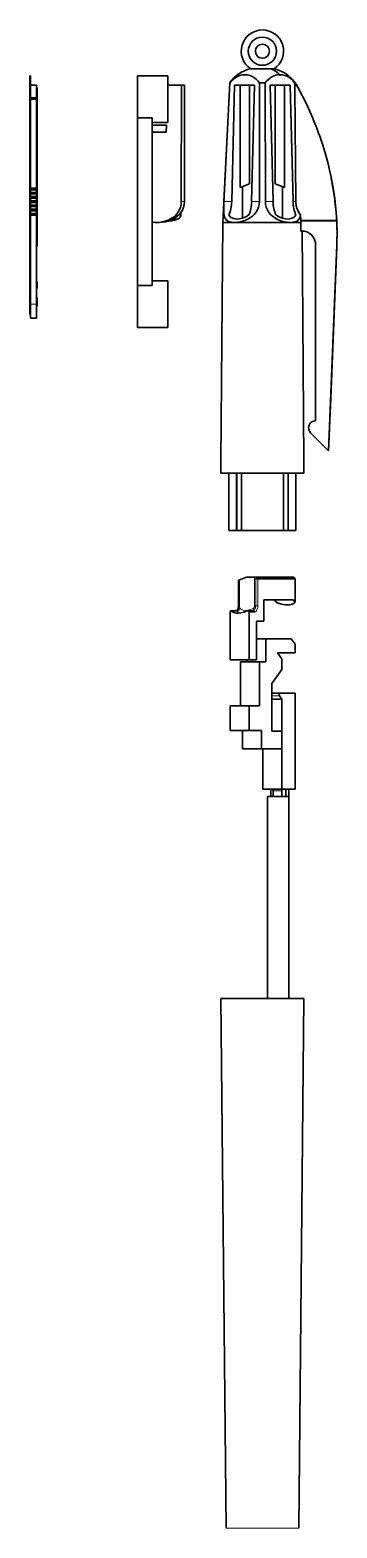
# Model space of a CAD drawing. Extents: x 284 to 1097, y 96 to 774.
# Drawn here: x 572.8 to 616.2, y 511.1 to 723.1 of the extents above; entities that cross this region are included whole.
import ezdxf

# ---------------------------------------------------------------- set-up
doc = ezdxf.new("R2010")
doc.units = 0

msp = doc.modelspace()

# ---------------------------------------------------------------- linework, layer by layer
at = {"color": 7, "lineweight": 35, "ltscale": 0.037001}
msp.add_line((572.75, 715.14), (572.75, 716.62), dxfattribs=at)
at = {"color": 7, "lineweight": 35, "ltscale": 0.002499}
for p, q in [((572.75, 716.62), (572.85, 716.62)), ((572.75, 715.14), (572.85, 715.14)), ((572.75, 711.35), (572.85, 711.35)), ((572.75, 709.95), (572.85, 709.95)), ((572.75, 709.92), (572.85, 709.92)), ((572.75, 705.99), (572.85, 705.99)), ((572.75, 705.83), (572.85, 705.83)), ((572.75, 688.83), (572.85, 688.83)), ((572.75, 688.44), (572.85, 688.44)), ((572.75, 687.42), (572.85, 687.42)), ((572.75, 686.86), (572.85, 686.86)), ((572.75, 683.12), (572.85, 683.12)), ((572.75, 682.79), (572.85, 682.79))]:
    msp.add_line(p, q, dxfattribs=at)
at = {"color": 7, "lineweight": 35, "ltscale": 0.032338}
msp.add_line((572.85, 716.62), (572.85, 715.33), dxfattribs=at)
at = {"color": 7, "lineweight": 35, "ltscale": 0.0825}
for p, q in [((587.97, 716.63), (587.97, 713.33)), ((592.27, 713.33), (592.27, 716.63)), ((592.27, 710.03), (592.27, 713.33)), ((592.27, 684.33), (592.27, 687.63)), ((587.97, 684.33), (587.97, 681.03)), ((592.27, 681.03), (592.27, 684.33)), ((606.16, 636.98), (606.16, 633.68))]:
    msp.add_line(p, q, dxfattribs=at)
at = {"color": 7, "lineweight": 35, "ltscale": 0.052499}
for p, q in [((590.07, 716.63), (587.97, 716.63)), ((587.97, 710.71), (590.07, 710.71)), ((587.97, 686.96), (590.07, 686.96)), ((590.07, 681.03), (587.97, 681.03)), ((590.07, 681.03), (587.97, 681.03))]:
    msp.add_line(p, q, dxfattribs=at)
at = {"color": 7, "lineweight": 35, "ltscale": 0.1075}
msp.add_line((587.97, 716.63), (592.27, 716.63), dxfattribs=at)
at = {"color": 7, "lineweight": 35, "ltscale": 0.055}
for p, q in [((590.07, 716.63), (592.27, 716.63)), ((590.07, 710.03), (592.27, 710.03)), ((590.07, 687.63), (592.27, 687.63)), ((590.07, 681.03), (592.27, 681.03)), ((590.07, 681.03), (592.27, 681.03))]:
    msp.add_line(p, q, dxfattribs=at)
at = {"color": 7, "lineweight": 35, "ltscale": 0.007712}
msp.add_line((604, 717.63), (604.31, 717.63), dxfattribs=at)
at = {"color": 7, "lineweight": 35, "ltscale": 0.004517}
msp.add_line((604.31, 717.63), (604.49, 717.63), dxfattribs=at)
at = {"color": 7, "lineweight": 35, "ltscale": 0.029521}
for q in [(604.49, 717.63), (606.85, 717.63)]:
    msp.add_line((605.67, 717.63), q, dxfattribs=at)
at = {"color": 7, "lineweight": 35, "ltscale": 0.012228}
msp.add_line((607.34, 717.63), (606.85, 717.63), dxfattribs=at)
at = {"color": 7, "lineweight": 35, "ltscale": 0.001088}
msp.add_line((607.38, 717.62), (607.34, 717.63), dxfattribs=at)
at = {"color": 7, "lineweight": 35, "ltscale": 0.094838}
msp.add_line((572.75, 711.35), (572.75, 715.14), dxfattribs=at)
at = {"color": 7, "lineweight": 35, "ltscale": 0.045642}
for p, q in [((572.85, 715.33), (572.85, 713.5)), ((573.66, 715.33), (573.66, 713.5)), ((573.66, 715.33), (573.66, 713.5))]:
    msp.add_line(p, q, dxfattribs=at)
at = {"color": 7, "lineweight": 35, "ltscale": 0.020125}
for p, q in [((573.66, 715.33), (572.85, 715.33)), ((573.66, 713.5), (572.85, 713.5)), ((573.66, 713.33), (572.85, 713.33)), ((573.66, 700.74), (572.85, 700.74)), ((573.66, 700.52), (572.85, 700.52)), ((573.66, 700.14), (572.85, 700.14)), ((573.66, 699.92), (572.85, 699.92)), ((573.66, 699.54), (572.85, 699.54)), ((573.66, 699.32), (572.85, 699.32)), ((573.66, 698.94), (572.85, 698.94)), ((573.66, 698.72), (572.85, 698.72)), ((573.66, 698.34), (572.85, 698.34)), ((573.66, 698.12), (572.85, 698.12)), ((573.66, 697.74), (572.85, 697.74)), ((573.66, 697.52), (572.85, 697.52)), ((573.66, 697.14), (572.85, 697.14)), ((573.66, 696.92), (572.85, 696.92)), ((573.66, 682.34), (572.85, 682.34)), ((573.66, 682.33), (572.85, 682.33))]:
    msp.add_line(p, q, dxfattribs=at)
at = {"color": 7, "lineweight": 35, "ltscale": 0.002501}
for p, q in [((573.76, 714.99), (573.66, 714.99)), ((573.76, 710.63), (573.66, 710.63)), ((573.76, 710.23), (573.66, 710.23)), ((573.76, 707.37), (573.66, 707.37)), ((573.76, 706.15), (573.66, 706.15)), ((573.76, 705.83), (573.66, 705.83)), ((573.76, 705.83), (573.66, 705.83)), ((573.76, 702.83), (573.66, 702.83)), ((573.76, 702.59), (573.66, 702.59)), ((573.76, 702.43), (573.66, 702.43)), ((573.76, 699.63), (573.66, 699.63)), ((573.76, 698.61), (573.66, 698.61)), ((573.76, 697.59), (573.66, 697.59)), ((573.76, 697.29), (573.66, 697.29)), ((573.76, 696.28), (573.66, 696.28)), ((573.76, 692.5), (573.66, 692.5)), ((573.76, 687.53), (573.66, 687.53)), ((573.76, 686.52), (573.66, 686.52)), ((573.76, 685.25), (573.66, 685.25)), ((573.76, 684.03), (573.66, 684.03))]:
    msp.add_line(p, q, dxfattribs=at)
at = {"color": 7, "lineweight": 35, "ltscale": 0.109076}
for p, q in [((573.66, 710.63), (573.66, 714.99)), ((573.76, 714.99), (573.76, 710.63))]:
    msp.add_line(p, q, dxfattribs=at)
at = {"color": 7, "lineweight": 35, "ltscale": 0.048912}
msp.add_line((592.27, 715.33), (594.22, 715.33), dxfattribs=at)
at = {"color": 7, "lineweight": 35, "ltscale": 0.412585}
msp.add_line((594.19, 698.83), (594.22, 715.33), dxfattribs=at)
at = {"color": 7, "lineweight": 35, "ltscale": 0.010666}
msp.add_line((594.65, 715.33), (594.22, 715.33), dxfattribs=at)
at = {"color": 7, "lineweight": 35, "ltscale": 0.412557}
msp.add_line((594.65, 715.33), (594.63, 698.83), dxfattribs=at)
at = {"color": 7, "lineweight": 35, "ltscale": 0.494345}
msp.add_line((601.04, 715.63), (600.07, 695.88), dxfattribs=at)
at = {"color": 7, "lineweight": 35, "ltscale": 0.420591}
msp.add_line((601.05, 715.63), (600.23, 698.83), dxfattribs=at)
at = {"color": 7, "lineweight": 35, "ltscale": 0.000422668}
msp.add_line((601.05, 715.63), (601.04, 715.63), dxfattribs=at)
at = {"color": 7, "lineweight": 35, "ltscale": 0.412716}
for p, q in [((601.32, 698.83), (601.74, 715.33)), ((604.15, 698.83), (604.57, 715.33)), ((607.18, 698.83), (606.77, 715.33)), ((607.18, 698.83), (606.77, 715.33)), ((610.01, 698.83), (609.59, 715.33))]:
    msp.add_line(p, q, dxfattribs=at)
at = {"color": 7, "lineweight": 35, "ltscale": 0.035356}
for p, q in [((603.16, 715.33), (601.74, 715.33)), ((608.18, 715.33), (609.59, 715.33))]:
    msp.add_line(p, q, dxfattribs=at)
at = {"color": 7, "lineweight": 35, "ltscale": 0.3625}
for p, q in [((602.52, 715.33), (602.52, 700.83)), ((608.81, 715.33), (608.81, 700.83))]:
    msp.add_line(p, q, dxfattribs=at)
at = {"color": 7, "lineweight": 35, "ltscale": 0.035355}
for p, q in [((603.16, 715.33), (604.57, 715.33)), ((608.18, 715.33), (606.77, 715.33))]:
    msp.add_line(p, q, dxfattribs=at)
at = {"color": 7, "lineweight": 35, "ltscale": 0.35}
for p, q in [((603.84, 701.33), (603.84, 715.33)), ((607.5, 701.33), (607.5, 715.33))]:
    msp.add_line(p, q, dxfattribs=at)
at = {"color": 7, "lineweight": 35, "ltscale": 0.420084}
for p, q in [((605.27, 715.63), (605.25, 698.83)), ((606.06, 715.63), (606.09, 698.83))]:
    msp.add_line(p, q, dxfattribs=at)
at = {"color": 7, "lineweight": 35, "ltscale": 0.00988}
for p in [(605.27, 715.63), (606.06, 715.63)]:
    msp.add_line(p, (605.67, 715.63), dxfattribs=at)
at = {"color": 7, "lineweight": 35, "ltscale": 0.002197}
msp.add_line((609.84, 716.2), (609.9, 716.13), dxfattribs=at)
at = {"color": 7, "lineweight": 35, "ltscale": 0.001964}
msp.add_line((609.9, 716.13), (609.9, 716.05), dxfattribs=at)
at = {"color": 7, "lineweight": 35, "ltscale": 0.00019996}
msp.add_line((609.9, 716.12), (609.9, 716.13), dxfattribs=at)
at = {"color": 7, "lineweight": 35, "ltscale": 3.34651e-05}
msp.add_line((609.9, 716.13), (609.9, 716.13), dxfattribs=at)
at = {"color": 7, "lineweight": 35, "ltscale": 0.00235}
msp.add_line((609.96, 715.99), (609.9, 716.05), dxfattribs=at)
at = {"color": 7, "lineweight": 13, "ltscale": 0.006865}
msp.add_line((610.24, 715.3), (610.51, 715.3), dxfattribs=at)
at = {"color": 7, "lineweight": 35, "ltscale": 0.011951}
msp.add_line((610.24, 715.3), (610.24, 714.82), dxfattribs=at)
at = {"color": 7, "lineweight": 35, "ltscale": 0.399861}
msp.add_line((610.24, 714.82), (610.39, 698.83), dxfattribs=at)
at = {"color": 7, "lineweight": 35, "ltscale": 0.001181}
msp.add_line((610.8, 714.82), (610.8, 714.87), dxfattribs=at)
msp.add_line((610.8, 714.82), (610.8, 714.87), dxfattribs=at)
at = {"color": 7, "lineweight": 35, "ltscale": 0.004358}
for p, q in [((572.85, 713.33), (572.85, 713.5)), ((573.66, 713.33), (573.66, 713.5)), ((573.66, 713.33), (573.66, 713.5))]:
    msp.add_line(p, q, dxfattribs=at)
at = {"color": 7, "lineweight": 35, "ltscale": 0.31468}
for p, q in [((572.85, 700.74), (572.85, 713.33)), ((573.66, 700.74), (573.66, 713.33)), ((573.66, 700.74), (573.66, 713.33)), ((572.85, 684.33), (572.85, 696.92)), ((573.66, 684.33), (573.66, 696.92)), ((573.66, 684.33), (573.66, 696.92))]:
    msp.add_line(p, q, dxfattribs=at)
at = {"color": 7, "lineweight": 35, "ltscale": 0.040674}
for p, q in [((573.76, 714.08), (573.76, 712.46)), ((573.76, 712.69), (573.76, 711.07))]:
    msp.add_line(p, q, dxfattribs=at)
at = {"color": 7, "lineweight": 35, "ltscale": 0.065622}
for p, q in [((587.97, 713.33), (587.97, 710.71)), ((587.97, 686.96), (587.97, 684.33))]:
    msp.add_line(p, q, dxfattribs=at)
at = {"color": 7, "lineweight": 35, "ltscale": 0.034999}
msp.add_line((572.75, 709.95), (572.75, 711.35), dxfattribs=at)
at = {"color": 7, "lineweight": 35, "ltscale": 0.01004}
for p, q in [((573.66, 710.23), (573.66, 710.63)), ((573.76, 710.63), (573.76, 710.23))]:
    msp.add_line(p, q, dxfattribs=at)
at = {"color": 7, "lineweight": 35, "ltscale": 0.0715}
msp.add_line((573.66, 707.37), (573.66, 710.23), dxfattribs=at)
at = {"color": 7, "lineweight": 35, "ltscale": 0.074921}
msp.add_line((573.76, 710.23), (573.76, 707.23), dxfattribs=at)
at = {"color": 7, "lineweight": 35}
for p, q in [((587.97, 710.71), (587.97, 686.96)), ((590.07, 710.71), (590.07, 686.96)), ((600.07, 695.88), (599.79, 662.08)), ((613.21, 667.82), (613.21, 692.71)), ((616.21, 692.71), (615.04, 663.58)), ((611.33, 688.66), (611.55, 662.08)), ((606.41, 586.07), (606.41, 614.66)), ((609.41, 586.07), (609.41, 614.66)), ((600.52, 511.12), (599.79, 586.07)), ((610.82, 511.12), (611.55, 586.07))]:
    msp.add_line(p, q, dxfattribs=at)
at = {"color": 7, "lineweight": 35, "ltscale": 0.000787354}
msp.add_line((572.75, 709.92), (572.75, 709.95), dxfattribs=at)
at = {"color": 7, "lineweight": 35, "ltscale": 0.0983}
msp.add_line((572.75, 705.99), (572.75, 709.92), dxfattribs=at)
at = {"color": 7, "lineweight": 35, "ltscale": 0.05}
msp.add_line((590.07, 709.67), (592.07, 709.67), dxfattribs=at)
at = {"color": 7, "lineweight": 35, "ltscale": 0.049574}
msp.add_line((590.07, 708.67), (592.05, 708.67), dxfattribs=at)
at = {"color": 7, "lineweight": 35, "ltscale": 0.025004}
msp.add_line((592.07, 709.67), (592.05, 708.67), dxfattribs=at)
at = {"color": 7, "lineweight": 35, "ltscale": 0.270981}
msp.add_line((594.64, 709.67), (594.63, 698.83), dxfattribs=at)
at = {"color": 7, "lineweight": 35, "ltscale": 0.003912}
msp.add_line((572.75, 705.83), (572.75, 705.99), dxfattribs=at)
at = {"color": 7, "lineweight": 35, "ltscale": 0.03042}
for p, q in [((573.66, 706.15), (573.66, 707.37)), ((573.76, 707.37), (573.76, 706.15)), ((573.66, 684.03), (573.66, 685.25)), ((573.76, 685.25), (573.76, 684.03))]:
    msp.add_line(p, q, dxfattribs=at)
at = {"color": 7, "lineweight": 35, "ltscale": 0.00804}
for p, q in [((573.66, 705.83), (573.66, 706.15)), ((573.76, 706.15), (573.76, 705.83))]:
    msp.add_line(p, q, dxfattribs=at)
at = {"color": 7, "lineweight": 35, "ltscale": 0.425}
msp.add_line((572.75, 688.83), (572.75, 705.83), dxfattribs=at)
at = {"color": 7, "lineweight": 35, "ltscale": 0.074919}
for p, q in [((573.66, 702.83), (573.66, 705.83)), ((573.76, 705.83), (573.76, 702.83))]:
    msp.add_line(p, q, dxfattribs=at)
at = {"color": 7, "lineweight": 35, "ltscale": 0.006081}
for p, q in [((573.66, 702.59), (573.66, 702.83)), ((573.76, 702.83), (573.76, 702.59))]:
    msp.add_line(p, q, dxfattribs=at)
at = {"color": 7, "lineweight": 35, "ltscale": 0.00396}
for p, q in [((573.66, 702.43), (573.66, 702.59)), ((573.76, 702.59), (573.76, 702.43))]:
    msp.add_line(p, q, dxfattribs=at)
at = {"color": 7, "lineweight": 35, "ltscale": 0.07}
for p, q in [((573.66, 699.63), (573.66, 702.43)), ((573.76, 702.43), (573.76, 699.63))]:
    msp.add_line(p, q, dxfattribs=at)
at = {"color": 7, "lineweight": 35, "ltscale": 0.00564}
for p, q in [((572.85, 700.52), (572.85, 700.74)), ((572.85, 699.92), (572.85, 700.14)), ((573.66, 700.74), (573.66, 700.52)), ((573.66, 700.74), (573.66, 700.52)), ((573.66, 700.14), (573.66, 699.92)), ((573.66, 700.14), (573.66, 699.92)), ((572.85, 699.32), (572.85, 699.54)), ((572.85, 698.72), (572.85, 698.94)), ((572.85, 698.12), (572.85, 698.34)), ((572.85, 697.52), (572.85, 697.74)), ((573.66, 699.54), (573.66, 699.32)), ((573.66, 699.54), (573.66, 699.32)), ((573.66, 698.94), (573.66, 698.72)), ((573.66, 698.94), (573.66, 698.72)), ((573.66, 698.34), (573.66, 698.12)), ((573.66, 698.34), (573.66, 698.12)), ((573.66, 697.74), (573.66, 697.52)), ((573.66, 697.74), (573.66, 697.52)), ((572.85, 696.92), (572.85, 697.14)), ((573.66, 697.14), (573.66, 696.92)), ((573.66, 697.14), (573.66, 696.92))]:
    msp.add_line(p, q, dxfattribs=at)
at = {"color": 7, "lineweight": 35, "ltscale": 0.00936}
for p, q in [((572.85, 700.14), (572.85, 700.52)), ((573.66, 700.14), (573.66, 700.52)), ((573.66, 700.14), (573.66, 700.52)), ((572.85, 698.94), (572.85, 699.32)), ((572.85, 697.74), (572.85, 698.12)), ((572.85, 697.14), (572.85, 697.52)), ((573.66, 698.94), (573.66, 699.32)), ((573.66, 698.94), (573.66, 699.32)), ((573.66, 697.74), (573.66, 698.12)), ((573.66, 697.74), (573.66, 698.12)), ((573.66, 697.14), (573.66, 697.52)), ((573.66, 697.14), (573.66, 697.52))]:
    msp.add_line(p, q, dxfattribs=at)
at = {"color": 7, "lineweight": 35, "ltscale": 0.009361}
for p, q in [((572.85, 699.54), (572.85, 699.92)), ((573.66, 699.54), (573.66, 699.92)), ((573.66, 699.54), (573.66, 699.92)), ((572.85, 698.34), (572.85, 698.72)), ((573.66, 698.34), (573.66, 698.72)), ((573.66, 698.34), (573.66, 698.72))]:
    msp.add_line(p, q, dxfattribs=at)
at = {"color": 7, "lineweight": 35, "ltscale": 0.02554}
msp.add_line((573.66, 698.61), (573.66, 699.63), dxfattribs=at)
at = {"color": 7, "lineweight": 35, "ltscale": 0.049249}
msp.add_line((573.76, 699.63), (573.76, 697.66), dxfattribs=at)
at = {"color": 7, "lineweight": 35, "ltscale": 0.035193}
for p, q in [((602.52, 700.83), (603.84, 701.33)), ((608.81, 700.83), (607.5, 701.33))]:
    msp.add_line(p, q, dxfattribs=at)
at = {"color": 7, "lineweight": 35, "ltscale": 0.111473}
for p, q in [((602.84, 700.95), (602.84, 696.49)), ((608.5, 700.95), (608.5, 696.49))]:
    msp.add_line(p, q, dxfattribs=at)
at = {"color": 7, "lineweight": 35, "ltscale": 0.02542}
for p, q in [((573.66, 697.59), (573.66, 698.61)), ((573.76, 698.61), (573.76, 697.59)), ((572.75, 687.42), (572.75, 688.44))]:
    msp.add_line(p, q, dxfattribs=at)
at = {"color": 7, "lineweight": 35, "ltscale": 0.0075}
for p, q in [((573.66, 697.29), (573.66, 697.59)), ((573.76, 697.59), (573.76, 697.29))]:
    msp.add_line(p, q, dxfattribs=at)
at = {"color": 7, "lineweight": 13, "ltscale": 0.010783}
msp.add_line((594.63, 698.83), (594.19, 698.83), dxfattribs=at)
at = {"color": 7, "lineweight": 35, "ltscale": 2.74658e-05}
msp.add_line((594.63, 698.83), (594.63, 698.83), dxfattribs=at)
msp.add_line((594.63, 698.83), (594.63, 698.83), dxfattribs=at)
at = {"color": 7, "lineweight": 13, "ltscale": 0.027385}
for p, q in [((601.32, 698.83), (600.23, 698.83)), ((604.15, 698.83), (605.25, 698.83)), ((607.18, 698.83), (606.09, 698.83))]:
    msp.add_line(p, q, dxfattribs=at)
at = {"color": 7, "lineweight": 13, "ltscale": 0.00934}
msp.add_line((610.01, 698.83), (610.39, 698.83), dxfattribs=at)
at = {"color": 7, "lineweight": 35, "ltscale": 0.02525}
for p, q in [((573.66, 696.28), (573.66, 697.29)), ((573.76, 697.29), (573.76, 696.28))]:
    msp.add_line(p, q, dxfattribs=at)
at = {"color": 7, "lineweight": 35, "ltscale": 0.094588}
for p, q in [((573.66, 692.5), (573.66, 696.28)), ((573.76, 696.28), (573.76, 692.5))]:
    msp.add_line(p, q, dxfattribs=at)
at = {"color": 7, "lineweight": 35, "ltscale": 0.01525}
msp.add_line((590.46, 695.89), (591.07, 695.89), dxfattribs=at)
at = {"color": 7, "lineweight": 35, "ltscale": 0.008}
msp.add_line((591.07, 695.88), (590.75, 695.88), dxfattribs=at)
msp.add_line((591.07, 695.88), (590.75, 695.88), dxfattribs=at)
at = {"color": 7, "lineweight": 35, "ltscale": 0.002203}
msp.add_line((592.38, 696.07), (592.29, 696.07), dxfattribs=at)
msp.add_line((592.38, 696.07), (592.29, 696.07), dxfattribs=at)
at = {"color": 7, "lineweight": 13, "ltscale": 0.000750746}
msp.add_line((592.38, 696.07), (592.35, 696.07), dxfattribs=at)
at = {"color": 7, "lineweight": 13, "ltscale": 0.015613}
msp.add_line((593.06, 696.39), (593.69, 696.39), dxfattribs=at)
at = {"color": 7, "lineweight": 13, "ltscale": 0.003722}
msp.add_line((593.9, 697.02), (594.05, 697.02), dxfattribs=at)
at = {"color": 7, "lineweight": 13, "ltscale": 0.004297}
msp.add_line((594.05, 697.02), (594.05, 697.2), dxfattribs=at)
at = {"color": 7, "lineweight": 13, "ltscale": 0.002197}
msp.add_line((594.05, 697.02), (594.13, 697.02), dxfattribs=at)
at = {"color": 7, "lineweight": 35, "ltscale": 0.007208}
for p, q in [((594.13, 697.31), (594.13, 697.02)), ((594.13, 697.02), (594.13, 697.31))]:
    msp.add_line(p, q, dxfattribs=at)
at = {"color": 7, "lineweight": 35, "ltscale": 0.041005}
msp.add_line((601.71, 695.88), (600.07, 695.88), dxfattribs=at)
at = {"color": 7, "lineweight": 35, "ltscale": 0.098994}
for p in [(601.71, 695.88), (609.63, 695.88)]:
    msp.add_line(p, (605.67, 695.88), dxfattribs=at)
at = {"color": 7, "lineweight": 35, "ltscale": 0.03743}
msp.add_line((609.63, 695.88), (611.12, 695.88), dxfattribs=at)
at = {"color": 7, "lineweight": 35, "ltscale": 0.018812}
msp.add_line((611.11, 696.2), (611.08, 696.95), dxfattribs=at)
at = {"color": 7, "lineweight": 35, "ltscale": 0.003285}
msp.add_line((611.11, 696.2), (611.12, 696.06), dxfattribs=at)
at = {"color": 7, "lineweight": 13, "ltscale": 0.127037}
msp.add_line((611.11, 696.2), (616.19, 696.2), dxfattribs=at)
at = {"color": 7, "lineweight": 35, "ltscale": 0.004613}
msp.add_line((611.12, 695.88), (611.12, 696.06), dxfattribs=at)
at = {"color": 7, "lineweight": 13, "ltscale": 0.127051}
msp.add_line((611.12, 696.06), (616.2, 696.06), dxfattribs=at)
at = {"color": 7, "lineweight": 35, "ltscale": 0.030603}
msp.add_line((611.13, 694.66), (611.12, 695.88), dxfattribs=at)
at = {"color": 7, "lineweight": 35, "ltscale": 0.003286}
msp.add_line((616.2, 696.06), (616.19, 696.2), dxfattribs=at)
msp.add_line((616.2, 696.06), (616.19, 696.2), dxfattribs=at)
at = {"color": 7, "lineweight": 35, "ltscale": 0.001277}
msp.add_line((611.18, 694.66), (611.13, 694.66), dxfattribs=at)
at = {"color": 7, "lineweight": 35, "ltscale": 0.003644}
msp.add_line((611.13, 694.66), (611.28, 694.66), dxfattribs=at)
at = {"color": 7, "lineweight": 35, "ltscale": 0.150005}
msp.add_line((611.28, 694.66), (611.33, 688.66), dxfattribs=at)
at = {"color": 7, "lineweight": 35, "ltscale": 0.00979}
msp.add_line((572.75, 688.44), (572.75, 688.83), dxfattribs=at)
at = {"color": 7, "lineweight": 35, "ltscale": 0.014165}
msp.add_line((572.75, 686.86), (572.75, 687.42), dxfattribs=at)
at = {"color": 7, "lineweight": 35, "ltscale": 0.025421}
for p, q in [((573.66, 686.52), (573.66, 687.53)), ((573.76, 687.53), (573.76, 686.52))]:
    msp.add_line(p, q, dxfattribs=at)
at = {"color": 7, "lineweight": 35, "ltscale": 0.093462}
msp.add_line((572.75, 683.12), (572.75, 686.86), dxfattribs=at)
at = {"color": 7, "lineweight": 35, "ltscale": 0.008133}
msp.add_line((572.75, 682.79), (572.75, 683.12), dxfattribs=at)
at = {"color": 7, "lineweight": 35, "ltscale": 0.049811}
for p, q in [((572.85, 684.33), (572.85, 682.34)), ((573.66, 684.33), (573.66, 682.34)), ((573.66, 684.33), (573.66, 682.34))]:
    msp.add_line(p, q, dxfattribs=at)
at = {"color": 7, "lineweight": 13, "ltscale": 0.020125}
msp.add_line((573.66, 684.33), (572.85, 684.33), dxfattribs=at)
at = {"color": 7, "lineweight": 35, "ltscale": 0.000189209}
for p, q in [((572.85, 682.33), (572.85, 682.34)), ((573.66, 682.33), (573.66, 682.34)), ((573.66, 682.33), (573.66, 682.34))]:
    msp.add_line(p, q, dxfattribs=at)
at = {"color": 7, "lineweight": 35, "ltscale": 0.089637}
msp.add_line((612.5, 666.11), (615.04, 663.58), dxfattribs=at)
at = {"color": 7, "lineweight": 35, "ltscale": 0.0425}
for p, q in [((599.79, 662.08), (599.79, 660.38)), ((611.55, 662.08), (611.55, 660.38))]:
    msp.add_line(p, q, dxfattribs=at)
at = {"color": 7, "lineweight": 35, "ltscale": 0.294}
msp.add_line((599.79, 660.38), (611.55, 660.38), dxfattribs=at)
at = {"color": 7, "lineweight": 35, "ltscale": 0.202499}
for p, q in [((600.94, 660.38), (600.94, 652.28)), ((601.99, 660.38), (601.99, 652.28)), ((602.03, 660.38), (602.03, 652.28)), ((602.7, 652.28), (602.7, 660.38)), ((608.64, 660.38), (608.64, 652.28)), ((609.3, 652.28), (609.3, 660.38)), ((609.34, 652.28), (609.34, 660.38)), ((610.39, 660.38), (610.39, 652.28))]:
    msp.add_line(p, q, dxfattribs=at)
at = {"color": 7, "lineweight": 35, "ltscale": 0.026227}
for p, q in [((600.94, 652.28), (601.99, 652.28)), ((609.34, 652.28), (610.39, 652.28))]:
    msp.add_line(p, q, dxfattribs=at)
at = {"color": 7, "lineweight": 35, "ltscale": 0.023921}
msp.add_line((601.87, 652.28), (602.83, 652.28), dxfattribs=at)
at = {"color": 7, "lineweight": 35, "ltscale": 0.000996399}
for p, q in [((601.99, 652.28), (602.03, 652.28)), ((609.34, 652.28), (609.3, 652.28))]:
    msp.add_line(p, q, dxfattribs=at)
at = {"color": 7, "lineweight": 35, "ltscale": 0.148438}
msp.add_line((602.7, 652.28), (608.64, 652.28), dxfattribs=at)
at = {"color": 7, "lineweight": 35, "ltscale": 0.020654}
msp.add_line((608.64, 652.28), (609.46, 652.28), dxfattribs=at)
at = {"color": 7, "lineweight": 35, "ltscale": 0.001567}
msp.add_line((602.27, 645.25), (602.33, 645.27), dxfattribs=at)
at = {"color": 7, "lineweight": 35, "ltscale": 0.090266}
msp.add_line((602.27, 645.25), (602.27, 641.64), dxfattribs=at)
at = {"color": 7, "lineweight": 35, "ltscale": 0.002455}
msp.add_line((602.42, 645.31), (602.33, 645.27), dxfattribs=at)
at = {"color": 7, "lineweight": 13, "ltscale": 0.090823}
msp.add_line((602.33, 645.27), (602.33, 641.64), dxfattribs=at)
at = {"color": 7, "lineweight": 35, "ltscale": 0.026301}
msp.add_line((603.41, 645.68), (602.42, 645.31), dxfattribs=at)
at = {"color": 7, "lineweight": 13, "ltscale": 0.091695}
msp.add_line((602.42, 641.64), (602.42, 645.31), dxfattribs=at)
at = {"color": 7, "lineweight": 35, "ltscale": 0.028793}
msp.add_line((603.41, 645.68), (604.56, 645.68), dxfattribs=at)
at = {"color": 7, "lineweight": 13, "ltscale": 0.101392}
msp.add_line((604.56, 641.62), (604.56, 645.68), dxfattribs=at)
at = {"color": 7, "lineweight": 35, "ltscale": 0.000993347}
msp.add_line((604.56, 645.68), (604.6, 645.68), dxfattribs=at)
at = {"color": 7, "lineweight": 35, "ltscale": 0.138275}
msp.add_line((610.13, 645.68), (604.6, 645.68), dxfattribs=at)
at = {"color": 7, "lineweight": 13, "ltscale": 0.098792}
msp.add_line((604.72, 641.62), (604.72, 645.58), dxfattribs=at)
at = {"color": 7, "lineweight": 35, "ltscale": 0.132048}
msp.add_line((610.29, 645.43), (605.01, 645.43), dxfattribs=at)
at = {"color": 7, "lineweight": 13, "ltscale": 0.095073}
msp.add_line((605.01, 641.62), (605.01, 645.43), dxfattribs=at)
at = {"color": 7, "lineweight": 35, "ltscale": 0.082312}
msp.add_line((610.29, 645.43), (610.29, 642.14), dxfattribs=at)
at = {"color": 7, "lineweight": 35, "ltscale": 0.104297}
msp.add_line((610.05, 642.47), (605.88, 642.47), dxfattribs=at)
at = {"color": 7, "lineweight": 35, "ltscale": 0.049762}
msp.add_line((605.88, 640.48), (605.88, 642.47), dxfattribs=at)
at = {"color": 7, "lineweight": 35, "ltscale": 0.01028}
msp.add_line((607.6, 642.14), (607.37, 642.47), dxfattribs=at)
at = {"color": 7, "lineweight": 35, "ltscale": 0.010281}
msp.add_line((610.29, 642.14), (610.05, 642.47), dxfattribs=at)
at = {"color": 7, "lineweight": 35, "ltscale": 0.006589}
msp.add_line((601.12, 640.48), (601.12, 640.74), dxfattribs=at)
at = {"color": 7, "lineweight": 35, "ltscale": 0.162738}
for p, q in [((601.12, 633.97), (601.12, 640.48)), ((603.8, 633.97), (603.8, 640.48))]:
    msp.add_line(p, q, dxfattribs=at)
at = {"color": 7, "lineweight": 35, "ltscale": 0.002527}
msp.add_line((601.31, 640.94), (601.2, 640.94), dxfattribs=at)
at = {"color": 7, "lineweight": 13, "ltscale": 0.003056}
msp.add_line((601.37, 640.93), (601.24, 640.93), dxfattribs=at)
at = {"color": 7, "lineweight": 35, "ltscale": 0.016943}
msp.add_line((601.98, 640.94), (601.31, 640.94), dxfattribs=at)
at = {"color": 7, "lineweight": 13, "ltscale": 0.016943}
msp.add_line((602.04, 640.93), (601.37, 640.93), dxfattribs=at)
at = {"color": 7, "lineweight": 35, "ltscale": 0.000490717}
msp.add_line((602, 640.95), (601.98, 640.94), dxfattribs=at)
at = {"color": 7, "lineweight": 13, "ltscale": 0.000877736}
msp.add_line((602.04, 640.93), (602.08, 640.93), dxfattribs=at)
at = {"color": 7, "lineweight": 13, "ltscale": 0.001465}
msp.add_line((602.33, 641.64), (602.27, 641.64), dxfattribs=at)
at = {"color": 7, "lineweight": 13, "ltscale": 0.002295}
msp.add_line((602.42, 641.64), (602.33, 641.64), dxfattribs=at)
at = {"color": 7, "lineweight": 35, "ltscale": 0.000361669}
msp.add_line((603.52, 640.92), (603.51, 640.92), dxfattribs=at)
at = {"color": 7, "lineweight": 35, "ltscale": 0.002486}
msp.add_line((603.71, 640.94), (603.61, 640.94), dxfattribs=at)
at = {"color": 7, "lineweight": 35, "ltscale": 0.016934}
msp.add_line((604.39, 640.94), (603.71, 640.94), dxfattribs=at)
at = {"color": 7, "lineweight": 13, "ltscale": 0.001126}
msp.add_line((603.85, 640.74), (603.8, 640.74), dxfattribs=at)
at = {"color": 7, "lineweight": 35, "ltscale": 0.006592}
msp.add_line((603.8, 640.48), (603.8, 640.74), dxfattribs=at)
at = {"color": 7, "lineweight": 13, "ltscale": 0.016933}
msp.add_line((604.53, 640.74), (603.85, 640.74), dxfattribs=at)
at = {"color": 7, "lineweight": 13, "ltscale": 0.003975}
msp.add_line((604.56, 641.62), (604.72, 641.62), dxfattribs=at)
at = {"color": 7, "lineweight": 13, "ltscale": 0.007249}
msp.add_line((605.01, 641.62), (604.72, 641.62), dxfattribs=at)
at = {"color": 7, "lineweight": 35, "ltscale": 0.025238}
msp.add_line((605.88, 640.48), (605.88, 639.47), dxfattribs=at)
at = {"color": 7, "lineweight": 35, "ltscale": 0.026517}
msp.add_line((605.88, 639.47), (604.82, 639.47), dxfattribs=at)
at = {"color": 7, "lineweight": 35, "ltscale": 0.1375}
msp.add_line((604.82, 633.97), (604.82, 639.47), dxfattribs=at)
at = {"color": 7, "lineweight": 35, "ltscale": 0.033588}
msp.add_line((606.16, 636.98), (604.82, 636.98), dxfattribs=at)
at = {"color": 7, "lineweight": 35, "ltscale": 0.058336}
msp.add_line((606.16, 636.98), (608.5, 636.98), dxfattribs=at)
at = {"color": 7, "lineweight": 35, "ltscale": 0.03139}
msp.add_line((608.5, 636.98), (609.75, 636.98), dxfattribs=at)
at = {"color": 7, "lineweight": 35, "ltscale": 0.023271}
msp.add_line((609.75, 636.98), (610.29, 636.22), dxfattribs=at)
at = {"color": 7, "lineweight": 35, "ltscale": 0.005325}
msp.add_line((610.29, 636.22), (610.29, 636.01), dxfattribs=at)
at = {"color": 7, "lineweight": 35, "ltscale": 0.025674}
msp.add_line((610.29, 634.98), (610.29, 636.01), dxfattribs=at)
at = {"color": 7, "lineweight": 35, "ltscale": 0.026971}
for p, q in [((601.12, 633.97), (602.2, 633.97)), ((602.2, 627.48), (601.12, 627.48)), ((601.12, 623.98), (602.2, 623.98))]:
    msp.add_line(p, q, dxfattribs=at)
at = {"color": 7, "lineweight": 35, "ltscale": 0.040204}
for p, q in [((603.8, 633.97), (602.2, 633.97)), ((603.8, 627.48), (602.2, 627.48)), ((602.2, 623.98), (603.8, 623.98))]:
    msp.add_line(p, q, dxfattribs=at)
at = {"color": 7, "lineweight": 35, "ltscale": 0.007161}
msp.add_line((603.48, 633.97), (603.48, 633.68), dxfattribs=at)
at = {"color": 7, "lineweight": 35, "ltscale": 0.025381}
msp.add_line((604.82, 633.97), (603.8, 633.97), dxfattribs=at)
at = {"color": 7, "lineweight": 35, "ltscale": 0.061417}
msp.add_line((610.29, 634.98), (607.83, 634.98), dxfattribs=at)
at = {"color": 7, "lineweight": 35, "ltscale": 0.024188}
msp.add_line((607.83, 634.98), (608.39, 634.19), dxfattribs=at)
at = {"color": 7, "lineweight": 35, "ltscale": 0.035428}
msp.add_line((608.43, 632.64), (608.43, 634.05), dxfattribs=at)
at = {"color": 7, "lineweight": 35, "ltscale": 0.067175}
for p, q in [((605.24, 633.68), (602.56, 633.68)), ((605.53, 621.39), (602.84, 621.39)), ((605.75, 615.66), (608.43, 615.66))]:
    msp.add_line(p, q, dxfattribs=at)
at = {"color": 7, "lineweight": 35, "ltscale": 0.155}
for p, q in [((602.56, 627.48), (602.56, 633.68)), ((605.24, 627.48), (605.24, 633.68))]:
    msp.add_line(p, q, dxfattribs=at)
at = {"color": 7, "lineweight": 35, "ltscale": 0.022981}
msp.add_line((605.24, 633.68), (606.16, 633.68), dxfattribs=at)
at = {"color": 7, "lineweight": 35, "ltscale": 0.061543}
msp.add_line((607.01, 630.63), (608.43, 632.64), dxfattribs=at)
at = {"color": 7, "lineweight": 35, "ltscale": 0.168298}
msp.add_line((607.01, 630.63), (607.01, 623.89), dxfattribs=at)
at = {"color": 7, "lineweight": 35, "ltscale": 0.029068}
msp.add_line((608.17, 629.25), (607.01, 629.25), dxfattribs=at)
at = {"color": 7, "lineweight": 13, "ltscale": 0.026567}
msp.add_line((608.07, 628.91), (607.01, 628.91), dxfattribs=at)
at = {"color": 7, "lineweight": 35, "ltscale": 0.035532}
for p, q in [((608.43, 628.41), (607.01, 628.41)), ((607.01, 623.89), (608.43, 623.89))]:
    msp.add_line(p, q, dxfattribs=at)
at = {"color": 7, "lineweight": 35, "ltscale": 0.015528}
msp.add_line((608.07, 628.91), (608.43, 628.41), dxfattribs=at)
at = {"color": 7, "lineweight": 35, "ltscale": 0.052881}
msp.add_line((610.29, 629.25), (608.17, 629.25), dxfattribs=at)
at = {"color": 7, "lineweight": 35, "ltscale": 0.318549}
msp.add_line((608.43, 615.66), (608.43, 628.41), dxfattribs=at)
at = {"color": 7, "lineweight": 35, "ltscale": 0.339763}
msp.add_line((610.29, 615.66), (610.29, 629.25), dxfattribs=at)
at = {"color": 7, "lineweight": 35, "ltscale": 0.0875}
for p, q in [((601.12, 623.98), (601.12, 627.48)), ((603.8, 623.98), (603.8, 627.48))]:
    msp.add_line(p, q, dxfattribs=at)
at = {"color": 7, "lineweight": 35, "ltscale": 0.035988}
msp.add_line((603.8, 627.48), (605.24, 627.48), dxfattribs=at)
at = {"color": 7, "lineweight": 35, "ltscale": 0.064761}
for p, q in [((602.84, 621.39), (602.84, 623.98)), ((605.53, 621.39), (605.53, 623.98))]:
    msp.add_line(p, q, dxfattribs=at)
at = {"color": 7, "lineweight": 35, "ltscale": 0.043059}
msp.add_line((605.53, 623.98), (603.8, 623.98), dxfattribs=at)
at = {"color": 7, "lineweight": 35, "ltscale": 0.0625}
msp.add_line((608.43, 621.39), (608.43, 623.89), dxfattribs=at)
at = {"color": 7, "lineweight": 35, "ltscale": 0.072655}
msp.add_line((608.43, 621.39), (605.53, 621.39), dxfattribs=at)
at = {"color": 7, "lineweight": 35, "ltscale": 0.14328}
msp.add_line((605.75, 615.66), (605.75, 621.39), dxfattribs=at)
at = {"color": 7, "lineweight": 35, "ltscale": 0.025}
for p, q in [((606.85, 615.66), (606.85, 614.66)), ((608.97, 615.66), (608.97, 614.66)), ((609.41, 615.66), (609.41, 614.66))]:
    msp.add_line(p, q, dxfattribs=at)
at = {"color": 7, "lineweight": 35, "ltscale": 0.020001}
for p, q in [((607.21, 615.46), (607.21, 614.66)), ((608.41, 615.46), (608.41, 614.66))]:
    msp.add_line(p, q, dxfattribs=at)
at = {"color": 7, "lineweight": 13, "ltscale": 0.029875}
msp.add_line((607.21, 615.46), (608.41, 615.46), dxfattribs=at)
at = {"color": 7, "lineweight": 35, "ltscale": 0.046417}
msp.add_line((610.29, 615.66), (608.43, 615.66), dxfattribs=at)
at = {"color": 7, "lineweight": 35, "ltscale": 0.075}
msp.add_line((609.41, 614.66), (606.41, 614.66), dxfattribs=at)
at = {"color": 7, "lineweight": 35, "ltscale": 0.014142}
msp.add_line((608.41, 614.66), (608.97, 614.66), dxfattribs=at)
at = {"color": 7, "lineweight": 35, "ltscale": 0.010983}
msp.add_line((608.97, 614.66), (609.41, 614.66), dxfattribs=at)
at = {"color": 7, "lineweight": 35, "ltscale": 0.147}
for p, q in [((599.79, 586.07), (605.67, 586.07)), ((605.67, 586.07), (611.55, 586.07))]:
    msp.add_line(p, q, dxfattribs=at)
at = {"color": 7, "lineweight": 13, "ltscale": 0.128751}
for p, q in [((600.52, 511.12), (605.67, 511.12)), ((605.67, 511.12), (610.82, 511.12))]:
    msp.add_line(p, q, dxfattribs=at)
at = {"color": 7, "lineweight": 35}
for points in [[(601.05, 715.63), (601.3, 715.92), (601.58, 716.18), (601.96, 716.44), (602.16, 716.55), (602.36, 716.64), (602.59, 716.71), (602.82, 716.76), (603.19, 716.79)], [(605.27, 715.63), (605.04, 715.92), (604.77, 716.18), (604.41, 716.44), (604.22, 716.55), (604.01, 716.64), (603.79, 716.71), (603.56, 716.76), (603.19, 716.79)], [(606.06, 715.63), (606.3, 715.92), (606.56, 716.18), (606.92, 716.44), (607.12, 716.55), (607.32, 716.64), (607.55, 716.71), (607.78, 716.76), (608.14, 716.79)], [(613.79, 708.08), (614.22, 706.81), (614.61, 705.53), (614.96, 704.23), (615.19, 703.27), (615.4, 702.31), (615.69, 700.79), (615.92, 699.27), (616.08, 697.74), (616.19, 696.2)], [(613.79, 708.08), (614.22, 706.81), (614.61, 705.53), (614.96, 704.23), (615.19, 703.27), (615.4, 702.31), (615.69, 700.79), (615.92, 699.27), (616.08, 697.74), (616.19, 696.2)], [(615.4, 702.17), (615.65, 700.82), (615.86, 699.47), (615.99, 698.42), (616.1, 697.37), (616.21, 695.76), (616.24, 694.48), (616.23, 693.17), (616.2, 692.43), (615.91, 685.28), (615.34, 671.02), (615.04, 663.58)], [(594.19, 698.83), (594.17, 698.44), (594.08, 698.06), (593.95, 697.7), (593.76, 697.35), (593.52, 697.04), (593.35, 696.87), (593.17, 696.7), (592.77, 696.43), (592.33, 696.21), (591.91, 696.06), (591.48, 695.95), (591.07, 695.89)], [(591.07, 695.88), (591.49, 695.91), (591.94, 695.98), (592.41, 696.11), (592.87, 696.29), (593.11, 696.41), (593.34, 696.55), (593.62, 696.77), (593.89, 697.02), (594.12, 697.3), (594.34, 697.64), (594.5, 698.02), (594.59, 698.42), (594.63, 698.83)], [(600.23, 698.83), (600.2, 697.91), (600.21, 697.47), (600.23, 697.16), (600.27, 696.89), (600.31, 696.71), (600.37, 696.55), (600.47, 696.37), (600.6, 696.22), (600.76, 696.1), (600.89, 696.03), (601.03, 695.97), (601.35, 695.9), (601.71, 695.88)], [(605.25, 698.83), (605.22, 698.42), (605.12, 698.03), (604.97, 697.66), (604.75, 697.31), (604.52, 697.03), (604.26, 696.78), (603.97, 696.56), (603.74, 696.42), (603.5, 696.29), (603.04, 696.11), (602.58, 695.98), (602.13, 695.91), (601.71, 695.88)], [(606.09, 698.83), (606.12, 698.42), (606.21, 698.03), (606.37, 697.66), (606.58, 697.31), (606.81, 697.03), (607.08, 696.78), (607.36, 696.56), (607.59, 696.42), (607.83, 696.29), (608.29, 696.11), (608.75, 695.98), (609.2, 695.91), (609.63, 695.88)], [(593.72, 696.39), (593.26, 696.21), (592.81, 696.11), (592.38, 696.07)], [(593.72, 696.39), (593.26, 696.21), (592.81, 696.11), (592.38, 696.07)], [(600.94, 696.94), (601.02, 696.81), (601.12, 696.7), (601.23, 696.6), (601.35, 696.53), (601.49, 696.47), (601.64, 696.42), (601.84, 696.38), (602.06, 696.37)], [(603.76, 696.94), (603.55, 696.8), (603.32, 696.68), (603.08, 696.57), (602.84, 696.49), (602.37, 696.39), (602.06, 696.37)], [(607.57, 696.94), (607.79, 696.8), (608.02, 696.68), (608.26, 696.57), (608.5, 696.49), (608.96, 696.39), (609.27, 696.37)], [(610.4, 696.94), (610.31, 696.81), (610.22, 696.7), (610.11, 696.6), (609.98, 696.53), (609.85, 696.47), (609.7, 696.42), (609.49, 696.38), (609.27, 696.37)], [(611.08, 696.95), (611.04, 696.77), (610.99, 696.6), (610.89, 696.41), (610.77, 696.24), (610.61, 696.12), (610.48, 696.04), (610.33, 695.98), (610, 695.9), (609.63, 695.88)], [(601.12, 640.74), (601.13, 640.84), (601.15, 640.91), (601.17, 640.93), (601.2, 640.94)], [(601.24, 640.93), (601.41, 640.79), (601.61, 640.69), (601.83, 640.63), (602.01, 640.6), (602.2, 640.59)], [(602.27, 641.64), (602.25, 641.36), (602.18, 641.14), (602.11, 641.02), (602.05, 640.97), (602, 640.95)], [(603.51, 640.92), (603.06, 640.73), (602.61, 640.63), (602.2, 640.59)], [(609.21, 641.76), (608.91, 641.78), (608.42, 641.87), (607.91, 642.02), (607.6, 642.14)], [(609.21, 641.76), (609.49, 641.78), (609.74, 641.83), (610.01, 641.93), (610.15, 642.02), (610.29, 642.14)]]:
    msp.add_lwpolyline(points, dxfattribs=at)
at = {"color": 7, "lineweight": 13}
for points in [[(593.69, 696.39), (593.24, 696.21), (592.79, 696.11), (592.38, 696.07)], [(594.05, 697.02), (594.02, 696.83), (593.94, 696.64), (593.83, 696.5), (593.69, 696.39)], [(602.61, 640.63), (602.4, 640.69), (602.21, 640.79), (602.04, 640.93)], [(602.08, 640.93), (602.16, 640.98), (602.23, 641.07), (602.3, 641.24), (602.32, 641.38), (602.33, 641.64)], [(602.5, 641.28), (602.46, 641.37), (602.43, 641.5), (602.42, 641.64)], [(603.25, 640.97), (602.95, 641), (602.81, 641.05), (602.69, 641.11), (602.59, 641.18), (602.5, 641.28)], [(604.35, 641.26), (603.97, 641.1), (603.6, 641), (603.25, 640.97)], [(604.72, 641.62), (604.71, 641.47), (604.68, 641.33), (604.62, 641.18), (604.54, 641.06), (604.44, 640.96)], [(605.01, 641.62), (605, 641.46), (604.95, 641.2), (604.88, 641.01), (604.79, 640.87), (604.68, 640.79), (604.61, 640.76), (604.53, 640.74)]]:
    msp.add_lwpolyline(points, dxfattribs=at)
at = {"color": 7, "lineweight": 35}
for radius in [2, 1]:
    msp.add_circle((605.67, 720.12), radius, dxfattribs=at)
for centre, radius, start, end in [((605.67, 720.12), 3, 303.8256, 236.1744), ((605.13, 712.76), 5, 103.1156, 144.9762), ((606.2, 712.76), 5, 43.3838, 76.3834), ((608.12, 714.31), 2.48, 54.7098, 89.4474), ((607.81, 713.83), 3.05, 46.769, 55.1924), ((605.04, 711.72), 6.57, 28.683, 42.1542), ((609.19, 715.28), 1.05, 0.9002, 42.1544), ((606.41, 712.61), 4.9, 33.2518, 43.5228), ((605.12, 711.74), 6.46, 28.4614, 33.4048), ((569.83, 692.61), 46.6, 19.386, 28.4628), ((592.03, 698.83), 2.6, 324.1597, 359.8393), ((590.65, 697.88), 2, 253.1474, 264.637), ((590.65, 697.88), 2, 253.1474, 264.637), ((590.75, 698.78), 2.9, 264.3174, 270.1295), ((590.75, 698.78), 2.9, 264.3174, 270.1295), ((590.75, 699.47), 3.59, 270.0872, 275.1293), ((593.43, 697.03), 0.705, 294.6586, 359.4551), ((593.43, 697.03), 0.705, 294.6586, 359.4551), ((601.95, 699.48), 3.12, 286.5496, 305.5368), ((609.39, 699.48), 3.12, 234.4632, 253.4504), ((577.5, 694.27), 38.74, 1.2292, 2.6602), ((577.5, 694.27), 38.74, 1.1187, 2.6603), ((611.26, 692.71), 1.95, 0.038, 92.1376), ((577.44, 694.27), 38.8, 357.6959, 1.1164), ((613.21, 666.82), 0.999, 89.9257, 225.019), ((604.06, 644.95), 0.908, 43.937, 53.9351), ((606.09, 642.94), 4.88, 30.6104, 34.1248), ((601.2, 640.89), 0.0563, 40.7692, 86.3716), ((603.61, 640.76), 0.183, 89.9554, 117.2646), ((603.6, 640.75), 0.199, 359.7153, 88.9397), ((604.38, 641.06), 0.115, 273.0794, 304.4326), ((607.01, 615.46), 0.2, 360, 90)]:
    msp.add_arc(centre, radius, start, end, dxfattribs=at)
at = {"color": 7, "lineweight": 13}
for centre, radius, start, end in [((593.7, 696.44), 0.05, 247.9854, 291.8885), ((602.02, 640.84), 0.11, 59.1301, 99.6414), ((602.08, 641.36), 0.432, 269.946, 348.7651), ((604.15, 641.62), 0.41, 298.7644, 0.5494)]:
    msp.add_arc(centre, radius, start, end, dxfattribs=at)
at = {"color": 7, "lineweight": 35}
for centre, major_axis, ratio, start_param, end_param in [((606.05, 712.77), (0.01, -4.99), 0.707473, 2.505627, 2.911756), ((598.5, 698.97), (0, -4), 0.707107, 1.039623, 1.535016), ((601.33, 698.97), (0, -4), 0.707107, 1.039623, 1.535016), ((610.01, 698.97), (0, 4), 0.707107, 1.606577, 2.101969), ((612.84, 698.97), (0, -4), 0.707107, 4.74817, 5.243562), ((616.04, 698.97), (5.65, 0.23), 0.706199, 3.118908, 3.613388), ((604.87, 645.57), (-0.195, 0.12), 0.381966, 0.96546, 2.588018), ((608.29, 634.05), (0, 0.2), 0.707107, 4.712389, 5.497787), ((608.17, 629.05), (0, 0.2), 0.707107, 0, 2.356194), ((608.55, 615.46), (0, -0.2), 0.707107, 3.141593, 4.712389)]:
    msp.add_ellipse(centre, major_axis=major_axis, ratio=ratio, start_param=start_param, end_param=end_param, dxfattribs=at)
at = {"color": 7, "lineweight": 13}
for centre, major_axis, ratio, start_param, end_param in [((601.98, 640.74), (0, -0.2), 0.707107, 2.700612, 3.141594), ((604.2, 641.26), (0.161, -0.344), 0.355319, 0.256717, 1.406578), ((604.39, 640.74), (0, -0.2), 0.707107, 1.570797, 3.141593)]:
    msp.add_ellipse(centre, major_axis=major_axis, ratio=ratio, start_param=start_param, end_param=end_param, dxfattribs=at)

doc.saveas('drawing.dxf')
